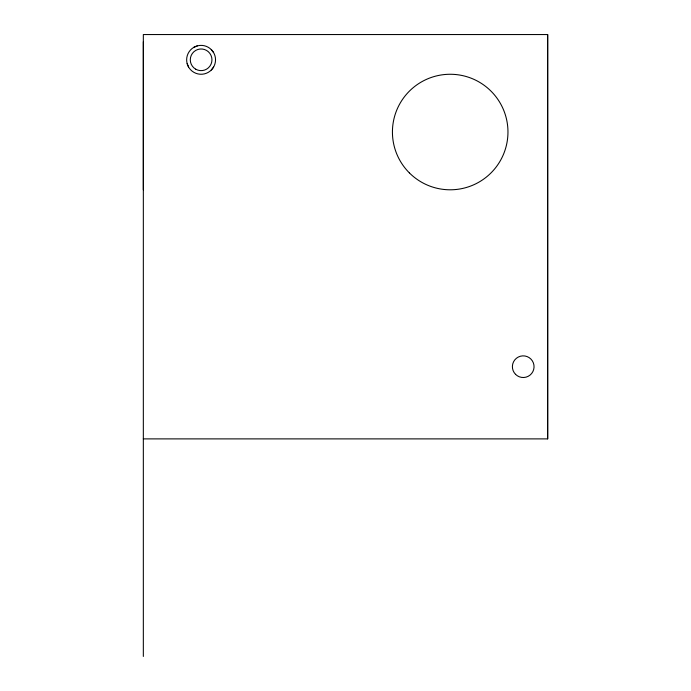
<?xml version="1.0" encoding="UTF-8"?>
<svg xmlns="http://www.w3.org/2000/svg" width="691" height="691" viewBox="0 0 691 691"><rect width="100%" height="100%" fill="white"/><g stroke="black" fill="none" stroke-linecap="round" stroke-linejoin="round"><path stroke-width="1.04" d="M143.331 438.889L143.331 34.55L547.669 34.55L547.669 438.889L143.331 438.889L143.331 656.45M547.669 438.889L547.669 34.55M211.299 70.033L213.597 67.044M193.869 47.316A14.442 14.442 0 0 1 215.532 59.823A14.442 14.442 0 0 1 193.869 72.33A14.442 14.442 0 0 1 193.869 47.316L197.358 45.874M211.299 49.614L213.597 52.602M187.14 63.555L188.583 67.044M143.331 41.771L143.331 189.792M409.348 172.871A57.759 57.759 0 0 0 505.993 146.976A57.759 57.759 0 0 0 435.244 76.235A57.759 57.759 0 0 0 409.348 172.871M515.564 374.349A10.831 10.831 0 0 0 533.685 369.486A10.831 10.831 0 0 0 520.418 356.228A10.831 10.831 0 0 0 515.564 374.349M195.708 69.186A10.831 10.831 0 0 0 211.956 59.806A10.831 10.831 0 0 0 195.708 50.426A10.831 10.831 0 0 0 195.708 69.186"/></g></svg>
